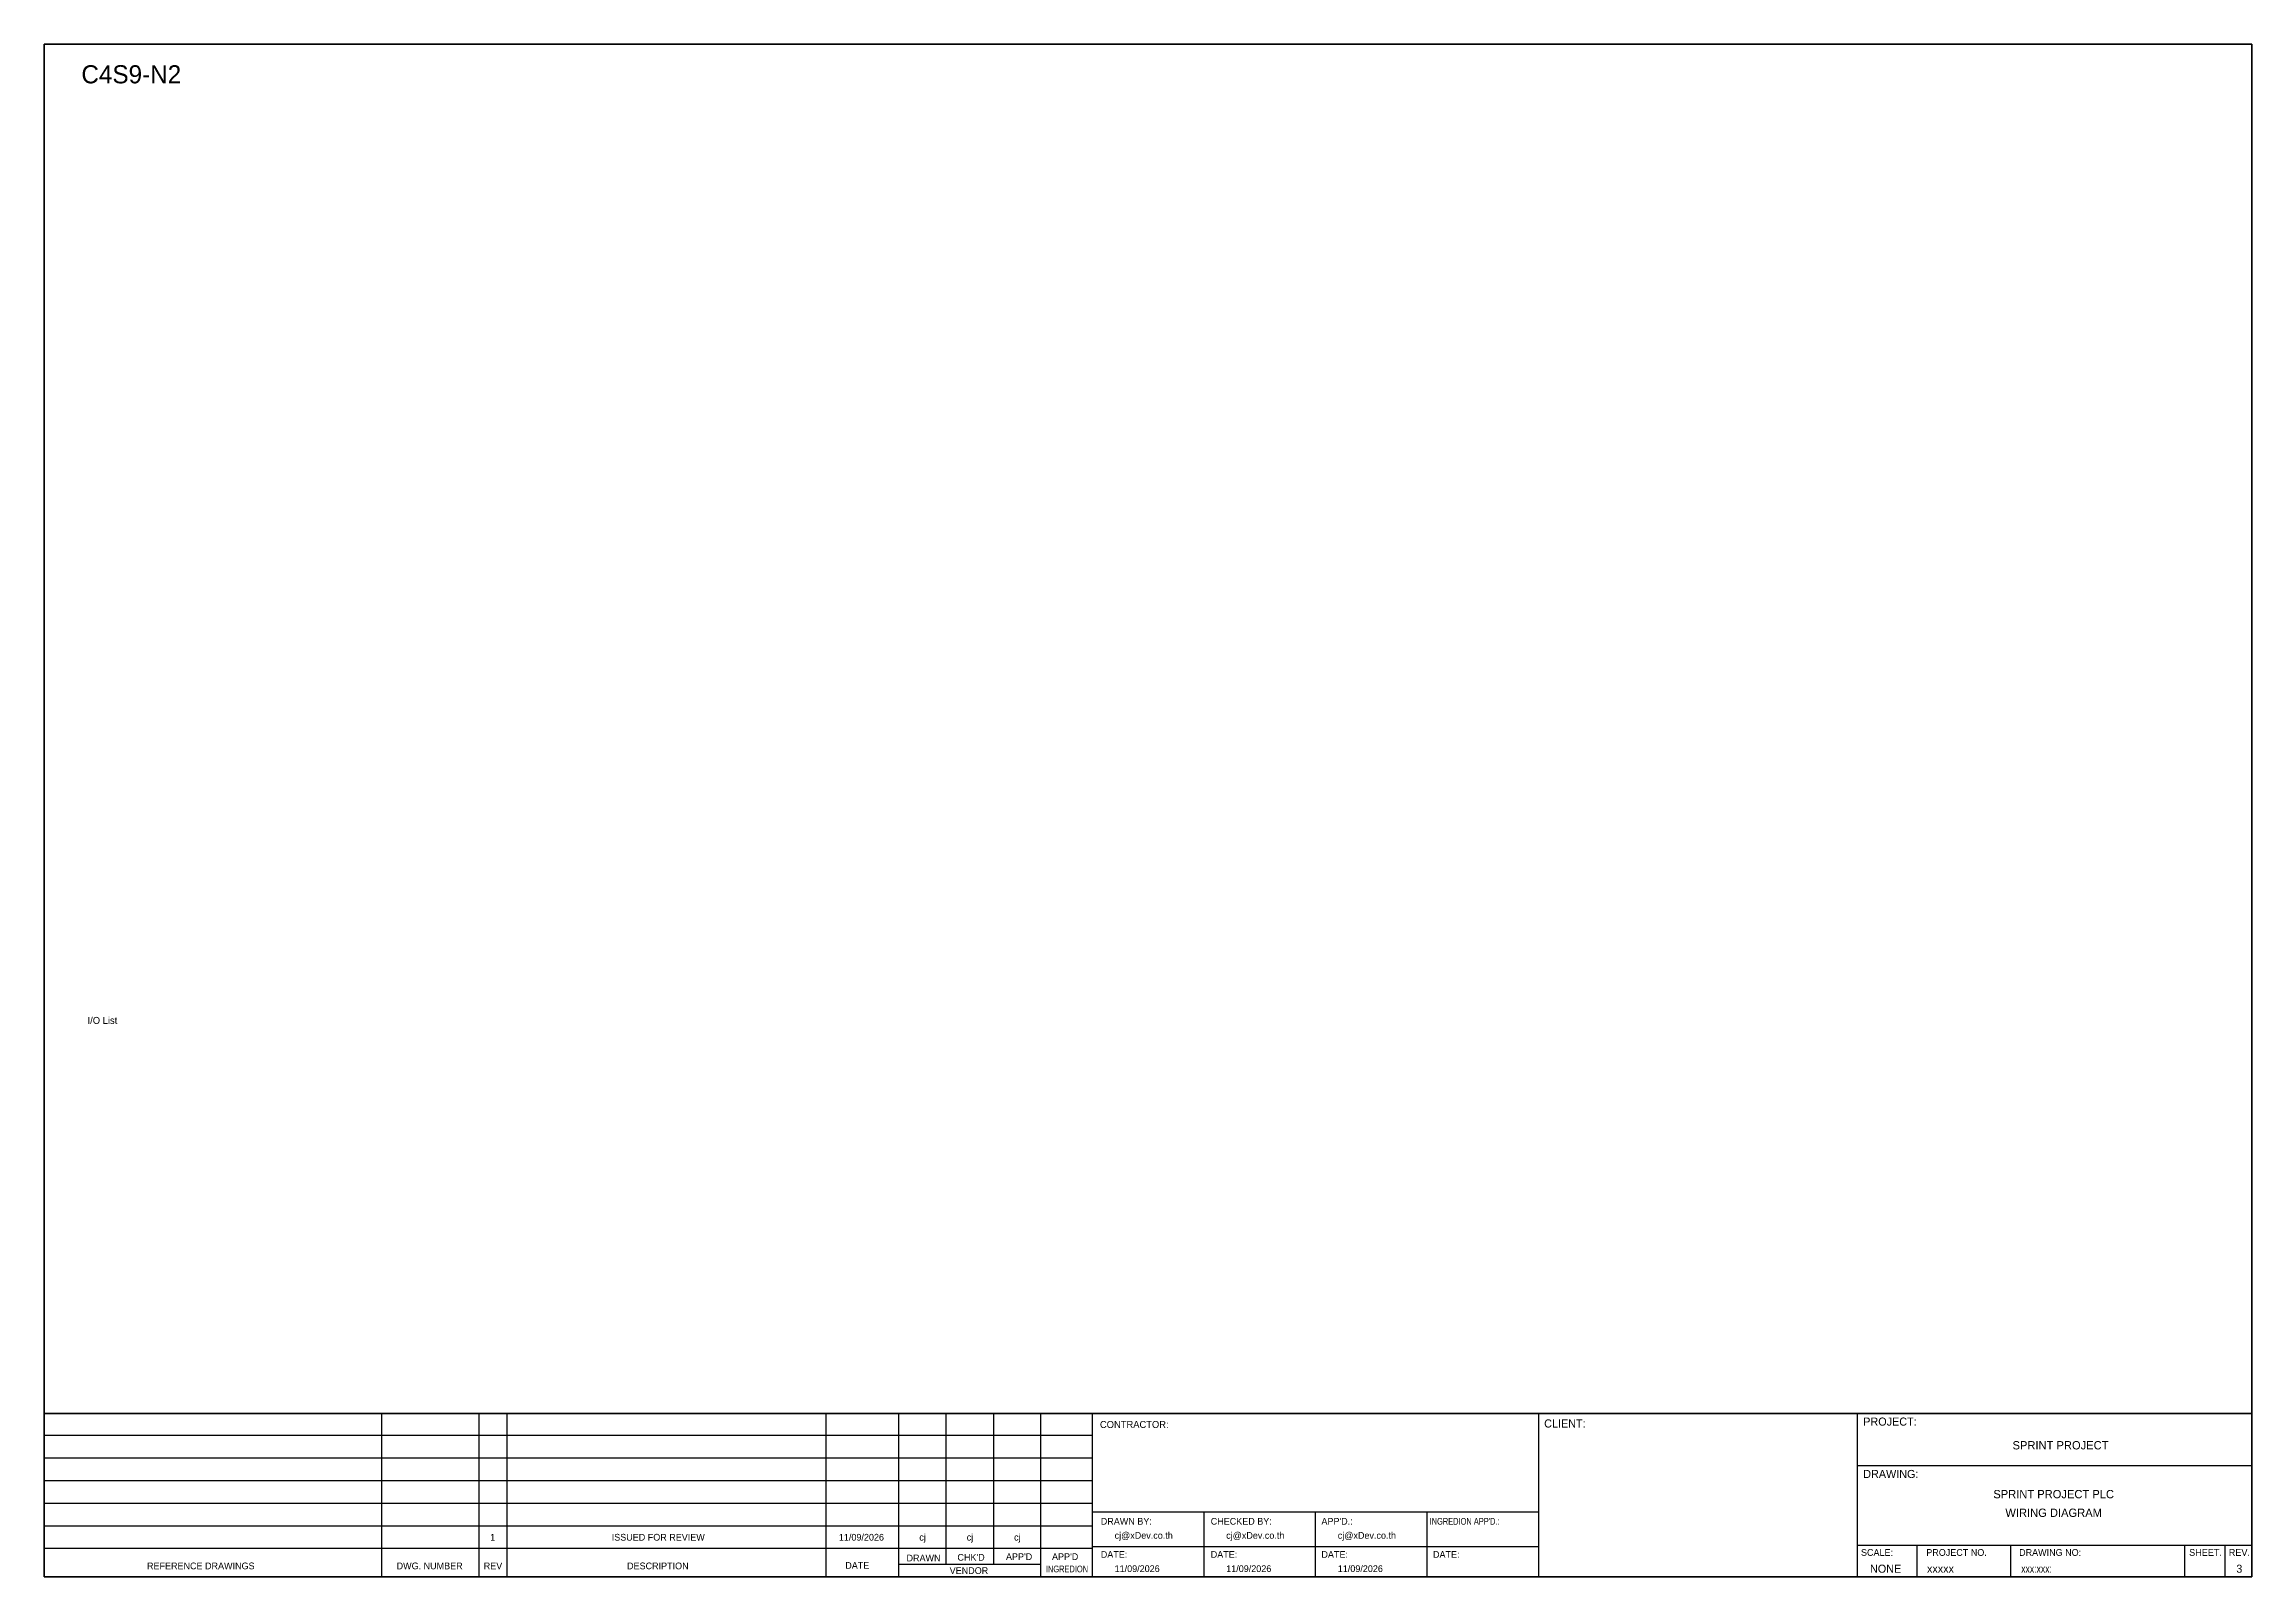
# Model space of a CAD drawing. Header units: metres. Extents: x 0 to 62600, y 0 to 2704.
# Drawn here: x 58706 to 62600, y 0 to 2704 of the extents above; entities that cross this region are included whole.
import ezdxf
from ezdxf.enums import TextEntityAlignment as Align

# ---------------------------------------------------------------- set-up
doc = ezdxf.new("R2010")
doc.units = ezdxf.units.M

msp = doc.modelspace()

# ---------------------------------------------------------------- linework, layer by layer
at = {"color": 4}
for p, q in [((62008.5, 56.1), (62008.5, 0)), ((62173.8, 56.1), (62173.8, 0))]:
    msp.add_line(p, q, dxfattribs=at)
at = {"color": 4, "ltscale": 0.5}
for p, q in [((62480.9, 56.1), (62480.9, 0)), ((62480.9, 56.1), (62480.9, 0)), ((62552.1, 56.1), (62552.1, 0)), ((62552.1, 56.1), (62552.1, 0))]:
    msp.add_line(p, q, dxfattribs=at)
at = {"layer": 'GT_1', "color": 4}
for p, q in [((59301.6, 0), (59301.6, 288.2)), ((59473.5, 0), (59473.5, 288.2)), ((59522.7, 0), (59522.7, 288.2)), ((60085.3, 0), (60085.3, 288.2)), ((60213.7, 0), (60213.7, 288.2)), ((60297.2, 21.8), (60297.2, 288.2)), ((60380.7, 21.8), (60380.7, 288.2)), ((60464, 0), (60464, 288.2)), ((60555, 0), (60555, 288.2)), ((61342, 0), (61342, 288.2)), ((61904.3, 0), (61904.3, 288.2)), ((61904.3, 0), (61904.3, 288.2)), ((61904.3, 0), (61904.3, 288.2)), ((60555, 249.3), (58706.2, 249.3)), ((60555, 209.5), (58706.2, 209.5)), ((60555, 169.6), (58706.2, 169.6)), ((60555, 129.7), (58706.2, 129.7)), ((60555, 89.7), (58706.2, 89.7)), ((61342, 114.3), (60555, 114.3)), ((60751.8, 0), (60751.8, 114.3)), ((60948.5, 0), (60948.5, 114.3)), ((61145.3, 0), (61145.3, 114.3)), ((60554.9, 49.8), (58706.2, 49.8)), ((61342, 52.9), (60555, 52.9)), ((61904.3, 56.1), (62599.5, 56.1)), ((60464, 21.8), (60213.7, 21.8))]:
    msp.add_line(p, q, dxfattribs=at)
at = {"layer": 'HELPPOINT', "color": 4, "lineweight": 35}
for p, q in [((58706.2, 0), (58706.2, 2704.2)), ((58706.2, 2704.2), (62599.5, 2704.2)), ((58706.2, 0), (58706.2, 2704.2)), ((58706.2, 2704.2), (62599.5, 2704.2)), ((62599.5, 2704.2), (62599.5, 0)), ((62599.5, 2704.2), (62599.5, 0)), ((62599.5, 0), (58706.2, 0)), ((62599.5, 0), (58706.2, 0))]:
    msp.add_line(p, q, dxfattribs=at)
at = {"layer": 'HELPPOINT', "color": 4}
for p, q in [((61904.3, 196.6), (62599.5, 196.6)), ((61904.3, 196.6), (62599.5, 196.6)), ((61904.3, 56.1), (62599.5, 56.1))]:
    msp.add_line(p, q, dxfattribs=at)
at = {"layer": 'MEMBER', "color": 4, "lineweight": 35}
msp.add_line((58706.2, 288.2), (62599.5, 288.2), dxfattribs=at)
msp.add_line((58706.2, 288.2), (62599.5, 288.2), dxfattribs=at)
at = {"layer": 'MEMBER', "color": 4}
for p, q in [((61904.3, 196.6), (62599.5, 196.6)), ((61904.3, 196.6), (62599.5, 196.6)), ((61904.3, 56.1), (62599.5, 56.1)), ((61904.3, 56.1), (62599.5, 56.1))]:
    msp.add_line(p, q, dxfattribs=at)

# ---------------------------------------------------------------- texts
at = {"color": 2}
msp.add_text('C4S9-N2', height=32, dxfattribs=at).set_placement((58771.9, 2635))
at = {"color": 4, "ltscale": 100}
for s, p in [('SPRINT PROJECT', (62262.1, 232.2)), ('SPRINT PROJECT PLC', (62250, 146)), ('WIRING DIAGRAM', (62250, 113.1))]:
    msp.add_text(s, height=14.693, dxfattribs=at).set_placement(p, align=Align.MIDDLE_CENTER)
at = {"layer": 'GT_1', "color": 4}
for s, p in [('CLIENT:', (61351.5, 263.5)), ('PROJECT:', (61914.2, 266.8)), ('DRAWING:', (61914.2, 174.4))]:
    msp.add_text(s, height=14.25, dxfattribs=at).set_placement(p)
at = {"layer": 'MEMBER', "color": 4, "ltscale": 0.8}
for s, height, p in [('I/O List', 12.35, (58782.8, 975.6)), ('CONTRACTOR:', 12.35, (60568.1, 262.7)), ('DRAWN BY:', 11.88, (60569.6, 92.1)), ('cj@xDev.co.th', 11.875, (60594, 67.2)), ('CHECKED BY:', 11.875, (60763.5, 92.1)), ('cj@xDev.co.th', 11.875, (60790.8, 67.2)), ("APP'D.:", 11.88, (60958.7, 92.1)), ('cj@xDev.co.th', 11.875, (60987.6, 67.2)), ('DRAWN', 11.88, (60227, 27.3)), ("CHK'D", 11.88, (60316.8, 28.5)), ("APP'D", 11.88, (60402.4, 29.7)), ("APP'D", 11.88, (60483.6, 29.7)), ('DATE:', 11.88, (60569.6, 33.6)), ('DATE:', 11.88, (60763.5, 33.6)), ('DATE:', 11.88, (60958.7, 33.6)), ('DATE:', 11.88, (61155.5, 33.6)), ('SCALE:', 11.88, (61910.2, 37.1)), ('PROJECT NO.', 11.875, (62025.4, 37.1)), ('DRAWING NO:', 11.875, (62189.1, 37.1)), ('SHEET.', 12, (62488.9, 37.1)), ('REV.', 12, (62558.8, 37.1)), ('REFERENCE DRAWINGS', 11.875, (58887.6, 13.4)), ('DWG. NUMBER', 11.875, (59327.8, 13.4)), ('REV', 11.88, (59481.4, 13.4)), ('DESCRIPTION', 11.875, (59734.2, 13.4)), ('DATE', 11.88, (60119, 14.2)), ('VENDOR', 11.88, (60303.1, 5.1)), ('11/09/2026', 11.88, (60594, 8.5)), ('11/09/2026', 11.88, (60790.8, 8.5)), ('11/09/2026', 11.88, (60987.6, 8.5)), ('NONE', 14.23, (61926.2, 7.3)), ('xxxxx', 14.23, (62026.6, 7.3))]:
    msp.add_text(s, height=height, dxfattribs=at).set_placement(p)
at = {"layer": 'MEMBER', "color": 4, "ltscale": 0.8, "width": 0.8}
for s, height, p in [("INGREDION APP'D.:", 11.875, (61149.5, 92.1)), ('INGREDION', 11.88, (60472.8, 8)), ('xxx:xxx:', 14.23, (62192.8, 7.3))]:
    msp.add_text(s, height=height, dxfattribs=at).set_placement(p)
at = {"layer": 'MEMBER', "color": 4, "ltscale": 0.8}
for s, height, p in [('1', 11.9, (59497.2, 69.9)), ('ISSUED FOR REVIEW', 11.875, (59789.2, 69.9)), ('11/09/2026', 11.88, (60147.5, 69.9)), ('cj', 11.88, (60255.3, 69.9)), ('cj', 11.88, (60338.9, 69.9)), ('cj', 11.88, (60422.4, 69.9))]:
    msp.add_text(s, height=height, dxfattribs=at).set_placement(p, align=Align.MIDDLE_CENTER)
msp.add_text('3', height=14.2, dxfattribs=at).set_placement((62577.4, 7.3), align=Align.CENTER)

doc.saveas('drawing.dxf')
